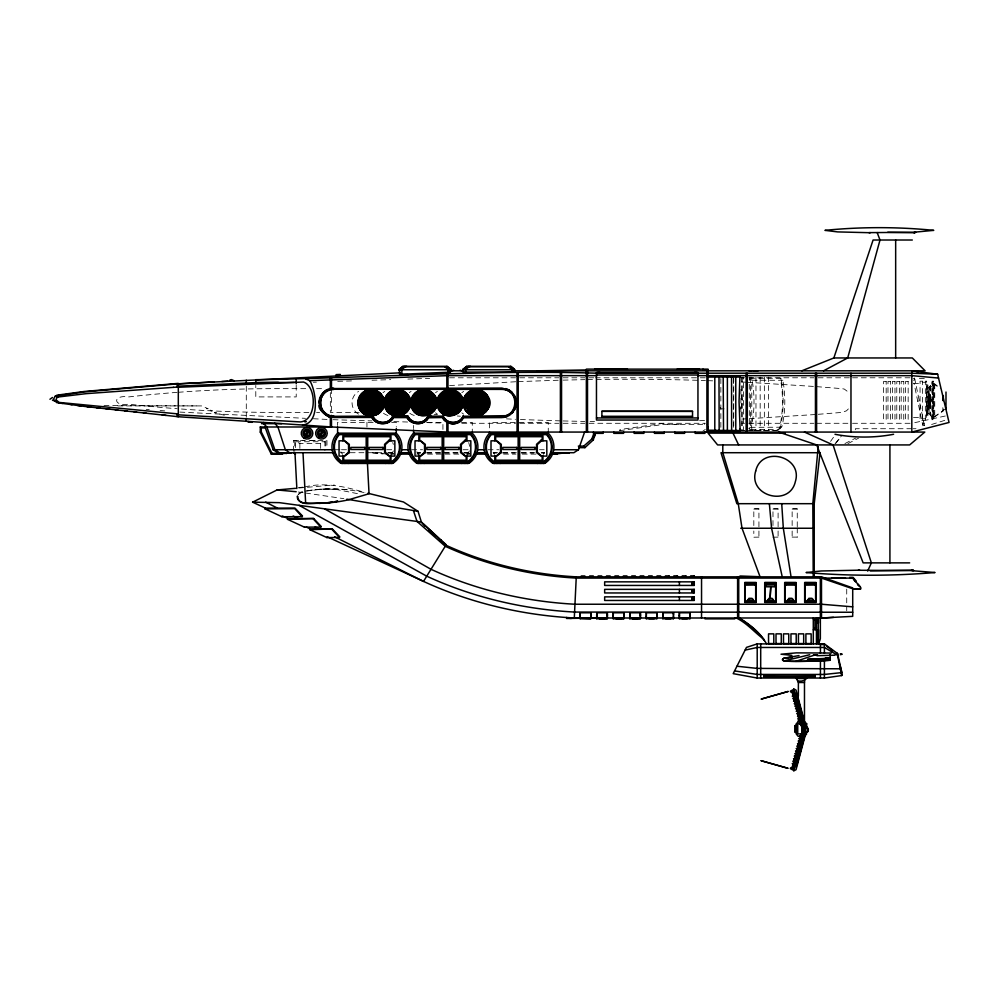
<?xml version="1.0" encoding="UTF-8"?>
<svg xmlns="http://www.w3.org/2000/svg" width="999" height="999" viewBox="0 0 999 999"><rect width="100%" height="100%" fill="white"/><g stroke="black" fill="none" stroke-linecap="round" stroke-linejoin="round"><path stroke-width="0.75" stroke-dasharray="5 3.75" d="M928.521 408.841L929.619 407.442L929.619 393.618L928.521 392.22M928.521 409.815L928.521 391.258M931.605 417.058L930.556 415.384L930.556 385.689L931.605 384.016M929.819 403.871L930.194 401.885L932.816 400.062L932.279 400.961M933.965 383.616L933.753 417.869L933.703 383.241L937.237 385.764M929.607 393.718L929.619 407.442M748.763 428.346L751.385 427.322L753.159 416.496A76.411 44.568 -90 0 0 753.146 386.775L752.197 380.257L749.612 379.233M931.942 386.226L927.721 387.837L926.548 390.909L926.548 410.164L927.721 413.236L931.942 414.847M393.444 450.886L391.296 454.308M469.418 450.886L467.282 454.308M740.584 408.991L742.544 401.448L740.584 393.893M393.007 454.233L393.631 453.309M468.993 454.233L469.617 453.309M544.505 452.609L543.269 454.308M830.569 441.383L834.777 435.477M930.556 415.384L929.095 413.773L929.095 387.3L930.556 385.689M835.951 443.156L841.895 435.477M835.052 443.743L840.833 436.663M298.102 494.517L300.537 492.245L303.983 491.283M930.007 396.366L930.007 404.695M927.159 386.675L927.871 385.851M298.239 494.517L302.959 491.533M750.823 429.495L778.608 429.458L779.944 427.097L781.593 416.708A78.471 45.767 -90 0 0 781.593 386.188L780.381 378.209L748.551 378.209M778.908 429.258L782.254 426.011L783.99 415.671A72.19 42.095 -90 0 0 783.99 387.6L782.879 380.257L780.381 378.209M848.351 408.928L846.49 410.814L842.02 412.4L816.608 414.435M781.53 427.222L751.385 427.322M942.831 407.629L942.881 410.689L933.103 417.644M942.881 410.689L945.991 408.466M933.965 417.332L943.493 410.826M702.796 431.206L705.257 429.47M932.079 418.731L932.079 382.342M844.929 443.568L855.843 437.999M847.901 443.618L858.566 438.174M293.569 451.186L293.569 440.522L326.96 440.522L326.96 448.401M295.629 447.627L295.629 441.745L299.875 443.394L320.654 443.394L324.9 441.745L324.9 450.561M913.086 378.783L914.622 378.284M913.398 380.269L914.922 379.77M917.744 401.198L919.28 400.699M921.802 420.704L923.326 420.204M922.389 423.551L923.913 423.052M922.489 424.026L924.013 423.526M922.564 424.375L924.087 423.876M924.375 425.249L922.851 425.749L913.985 383.092M931.605 424.475L946.902 419.705M914.784 422.639L945.928 415.871M306.581 490.859C325.487 487.737 344.992 488.361 363.698 492.47M305.02 491.233L320.941 489.248M663.823 423.264L619.942 429.545L620.092 430.619M619.405 430.719L663.898 424.35L707.729 424.35M298.526 487.612L303.122 487.112M304.658 486.938C325.112 482.042 345.267 486.6 364.91 492.507M745.716 430.669L778.77 430.581L780.444 428.047L782.254 416.933A79.62 46.441 90 0 0 782.254 385.964L780.881 377.048M298.701 488.049L334.228 484.94M815.446 414.523L747.277 418.781M177.148 392.37L172.59 392.707A1311.038 1311.038 0 0 0 128.709 396.915C112.637 394.468 112.637 406.605 128.709 404.158A1311.038 1311.038 0 0 0 172.59 408.366L177.148 408.703M178.309 392.282L187.238 391.633A1304.494 1304.494 0 0 1 275.187 388.661L307.367 388.661M449.538 385.564L517.057 381.668M318.431 489.373L326.261 488.961M741.62 419.068L746.128 418.843M313.274 382.255L316.383 382.142M518.219 381.618L560.389 380.169M699.575 420.704L706.905 420.442M337.737 381.343L351.76 380.894M372.015 380.232L390.721 379.632M407.867 379.083L429.682 378.371M563.099 380.119L584.802 379.645M587.512 379.583L590.084 379.533A2483.926 2483.926 0 0 1 698.114 380.307L705.444 380.582M742.357 430.631L743.381 430.619L743.381 377.048M449.513 377.784L515.521 377.784M519.717 377.784L558.891 377.784M563.099 377.784L584.802 377.784M589.06 377.784L593.706 377.784M595.254 377.784L705.356 377.784M741.558 377.784L744.605 377.784M748.838 377.784L813.898 377.784M818.094 377.784L849.487 377.784M852.534 377.784L910.251 377.784M752.197 380.257L782.879 380.257M922.514 382.255L925.336 382.255M913.498 383.554L920.054 383.554M926.647 384.016L926.647 417.045M927.159 384.877L927.871 384.877L927.871 416.196L927.159 416.196M927.159 387.3L929.095 387.3M316.558 388.661L322.677 388.661M926.935 391.933L927.971 391.933M103.996 405.594L198.202 405.919M117.894 405.919L201.511 405.919L208.167 408.728L206.581 408.728L208.479 409.715L212 410.577L210.29 410.577L212.025 411.388L216.308 412.412L214.41 412.412L215.659 412.949L224.338 415.234M724.125 408.853L720.853 408.853L719.792 406.793M926.935 409.14L927.971 409.14M308.891 412.4L275.187 412.4A1304.494 1304.494 0 0 1 187.238 409.44L179.795 408.891M316.558 412.4L319.618 412.4M359.265 412.4L330.344 412.4L330.344 388.661M927.159 413.773L929.095 413.773M913.498 417.507L920.054 417.507M922.514 418.806L925.336 418.806M373.127 422.39L337.6 422.39L337.6 425.462M391.658 422.39L396.291 422.39L396.291 427.01M427.485 422.39L442.932 422.39L442.932 430.082M461.463 422.39L472.277 422.39L472.277 433.166M461.8 423.289L515.521 423.289M519.717 423.289L558.891 423.289M563.099 423.289L584.802 423.289M589.06 423.289L705.356 423.289M741.558 423.289L744.605 423.289M748.838 423.289L813.898 423.289M816.608 423.289L849.487 423.289M852.534 423.289L910.251 423.289M911.812 428.721L855.356 428.721L855.356 432.067M913.111 428.721L916.021 428.721M739.51 430.669L745.092 430.669M741.433 430.669L744.305 430.669M752.047 430.656L755.968 430.656L755.968 377.048M756.231 430.669L768.543 430.669L768.543 377.048M293.569 440.522L304.195 440.522M310.264 440.522L317.857 440.522M295.629 441.745L324.9 441.745M335.239 449.737L339.922 449.737M341.483 449.737L347.714 449.737M386.688 449.737L392.932 449.737M411.638 449.737L422.552 449.737M463.086 449.737L469.318 449.737M488.036 449.737L498.951 449.737M539.485 449.737L544.155 449.737M340.384 452.709L344.518 452.709M350.149 452.709L382.779 452.709M387.837 452.709L393.968 452.709M416.958 452.709L420.654 452.709M426.685 452.709L458.903 452.709M463.811 452.709L470.217 452.709M493.081 452.709L497.752 452.709M502.672 452.709L516.383 452.709M521.241 452.709L535.164 452.709M541.246 452.709L544.567 452.709M372.802 452.709L381.93 453.047M388.136 453.047L392.782 453.047M417.557 453.047L420.654 453.047M426.848 453.047L457.829 453.047M464.023 453.047L470.217 453.047M493.456 453.047L496.553 453.047M502.747 453.047L515.134 453.047M521.328 453.047L533.728 453.047M541.47 453.047L544.567 453.047M390.272 454.108L393.381 454.108M416.67 454.108L419.767 454.108M427.535 454.108L460.127 454.108M466.333 454.108L469.443 454.108M503.596 454.108L516.008 454.108M522.215 454.108L536.188 454.108M753.82 509.09L758.928 509.09M772.976 509.09L778.096 509.09M792.145 509.09L797.252 509.09M758.928 537.112L753.82 537.212L753.82 531.018M772.976 537.212L778.096 537.112M792.145 537.112L797.252 537.112M778.283 430.669L750.811 430.644L751.772 430.656L751.772 377.048M742.357 430.581L743.381 430.581M560.389 420.891L518.219 419.455M563.099 420.954L584.802 421.428M333.054 419.692L372.015 420.904M393.843 421.59L407.867 422.028M426.561 422.614L443.706 423.151M708.054 380.669L712.662 380.844M179.857 412.088L305.519 418.344M313.274 418.731L328.796 419.505M741.62 381.993L746.128 382.23M747.277 382.28L815.446 386.538M506.418 418.856L515.534 419.318M457.28 416.009L460.389 416.208M919.355 378.321L926.885 378.871M337.025 489.585L323.064 489.135A112.125 112.125 0 0 1 337.025 489.585L360.327 494.193M816.608 386.638L842.02 388.661L844.33 389.073L848.351 392.145M434.14 414.323L437.137 414.56M146.179 409.353L149.276 409.615M160.115 410.502L164.76 410.889M372.802 453.047L383.104 453.971M385.739 453.971L375.736 452.709M298.376 492.032L303.084 492.682M305.582 493.031L343.831 498.663M932.279 400.112L930.194 399.188L929.819 397.202M933.103 383.429L940.521 388.686M943.281 410.327L943.331 409.053M927.159 414.398L927.871 415.222M494.567 454.308L493.319 452.609M418.581 454.308L416.845 451.76M342.595 454.308L340.859 451.76M468.718 442.532L469.692 446.366M392.732 442.532L393.344 444.443M914.547 377.959L924.699 426.81M934.739 383.966L934.739 417.107M932.816 400.075L932.816 400.999M930.269 385.689L930.269 415.384M930.131 397.877L930.131 403.196M929.22 387.837L929.22 413.236M927.721 387.837L927.721 413.236M846.727 589.098L846.727 610.776M797.252 526.773L797.252 508.716L792.145 508.716L792.145 526.773M797.252 527.971L797.252 537.212M792.145 531.018L792.145 537.212M778.096 526.773L778.096 508.716L772.976 508.716L772.976 526.773M778.096 531.018L778.096 537.212M764.347 377.048L764.347 430.669M760.164 377.048L760.164 430.669M758.928 526.773L758.928 508.716L753.82 508.716L753.82 526.773M758.928 531.018L758.928 537.212M750.511 377.048L750.511 430.669L749.287 430.669L749.287 377.048M742.12 377.048L742.12 430.669M741.82 377.048L741.82 430.669M740.896 389.31L740.896 412.287M733.741 377.048L733.741 427.597M733.428 378.584L733.428 427.597M720.853 378.584L720.853 429.021M704.47 423.264L704.47 424.35M679.245 424.35L667.881 424.35M548.264 433.166L548.264 422.39L489.56 422.39L489.56 433.166M413.586 425.462L413.586 428.546M366.945 422.39L366.945 427.01M331.493 388.661L331.493 416.67M325.786 441.009L325.786 448.089M320.654 443.394L320.654 450.699M299.875 443.394L299.875 450.699M296.216 385.239L296.216 396.915L255.794 396.915L255.794 385.439M294.742 441.009L294.742 450.924M246.291 386.288L246.291 416.72M594.58 421.603A2483.926 2483.926 0 0 1 590.084 421.541M307.655 490.771A147.715 147.715 0 0 1 347.652 489.81M463.686 414.123A13.112 12.962 -90 0 1 461.825 412.812M461.825 392.732A13.112 12.962 -90 0 1 463.686 391.421M387.937 415.434A13.112 12.962 -90 0 1 382.954 412.812M382.954 392.732A13.112 12.962 -90 0 1 384.802 391.421M414.223 415.434A13.112 12.962 -90 0 1 409.24 412.812M409.24 392.732A13.112 12.962 -90 0 1 411.101 391.421M437.387 414.123A13.112 12.962 -90 0 1 435.539 412.812M435.539 392.732A13.112 12.962 -90 0 1 437.387 391.421M358.516 414.123A13.112 12.962 -90 0 1 358.516 391.421M922.514 381.193L920.054 381.193L920.054 419.88L922.514 419.88L922.514 381.193M926.647 381.193L925.336 381.193L925.336 419.88L926.647 419.88L926.647 381.193M933.441 381.193L932.079 381.193L932.079 419.88L933.441 419.88L933.441 381.193M886.175 381.418L883.591 381.418L883.591 419.655L886.175 419.655L886.175 381.418M890.571 381.418L887.986 381.418L887.986 419.655L890.571 419.655L890.571 381.418M894.967 381.418L892.382 381.418L892.382 419.655L894.967 419.655L894.967 381.418M899.362 381.418L896.777 381.418L896.777 419.655L899.362 419.655L899.362 381.418M903.758 381.418L901.173 381.418L901.173 419.655L903.758 419.655L903.758 381.418M908.153 381.418L905.569 381.418L905.569 419.655L908.153 419.655L908.153 381.418M933.103 381.73L932.417 381.73L932.417 419.343L933.103 419.343L933.103 381.73M928.521 390.909L927.971 410.164L928.521 390.909"/><path stroke-width="1.5" d="M580.207 614.71L580.207 612.787L590.821 612.787L590.821 613.448M590.821 614.71L590.821 612.787M596.74 614.71L596.74 612.774L607.355 612.774L607.355 613.448M607.355 614.71L607.355 612.774M613.274 614.71L613.274 612.774L623.888 612.774L623.888 613.448M623.875 614.71L623.888 612.774M640.409 614.697L640.421 612.774L629.807 612.774L629.807 615.297M629.807 614.697L629.807 612.774M640.421 612.774L640.409 615.297M646.341 614.697L646.341 612.762L656.955 612.762L656.955 613.436M656.942 614.697L656.955 612.762M662.874 614.073L662.874 612.762L673.488 612.762L673.476 614.697M662.874 614.697L662.874 612.762M673.476 614.073L673.476 612.762M679.407 614.697L679.407 612.762L690.009 612.762L690.022 613.423M690.009 614.697L690.009 612.762M580.207 615.859L580.207 614.01M590.809 615.859L590.821 614.01M596.74 615.297L596.74 614.01M596.728 615.859L596.728 614.597M607.342 615.297L607.342 614.01M607.342 615.859L607.342 614.597M613.261 615.859L613.274 613.998M623.875 615.859L623.875 613.998M629.795 615.859L629.795 614.585M640.409 615.859L640.409 614.585M646.328 615.846L646.328 613.998M656.942 615.846L656.942 613.998M662.861 613.998L662.861 615.846M673.476 615.846L673.476 613.998M679.395 613.985L679.395 615.846M690.009 615.284L690.009 613.985M690.009 615.846L690.009 614.585M580.194 616.383L580.194 615.684M590.809 616.383L590.809 615.684M596.728 615.159L596.703 618.718M596.728 615.684L596.703 618.019M607.342 615.159L607.317 618.718L596.653 618.718L596.64 618.019L607.305 618.019L607.342 615.684M613.261 616.383L613.261 615.684M623.875 616.383L623.875 615.684M629.795 615.147L629.77 618.706M629.795 615.671L629.77 618.006M640.409 615.147L640.371 618.706L629.707 618.706L629.707 618.006L640.371 618.006L640.396 615.671M646.328 616.371L646.328 615.671M656.942 615.147L656.855 618.706L646.241 618.706L646.316 616.158M662.849 615.671L662.837 618.706L673.438 618.706L673.463 615.671M679.395 615.134L679.37 618.706L689.972 618.706L689.997 615.134M679.382 615.659L679.308 618.706M689.997 615.659L689.922 618.706M580.194 616.883L580.169 618.718M580.194 616.171L580.169 618.019M590.809 616.883L590.784 618.718L580.119 618.718L580.119 618.019L590.784 618.019L590.796 616.171M613.261 616.87L613.236 618.718M613.249 616.171L613.236 618.006M623.863 616.87L623.851 618.718L613.186 618.718L613.174 618.006L623.838 618.006L623.863 616.171M646.328 616.87L646.303 618.706M656.93 616.87L656.905 618.706M662.849 616.158L662.774 618.706M673.463 616.158L673.388 618.706M785.251 433.116L708.054 433.116L717.607 444.93L909.664 444.93L924.799 432.067L447.977 432.067L331.506 426.973L260.289 426.998L260.289 432.13L271.341 454.22L282.38 454.22L282.38 452.709M447.989 432.018L447.977 422.465L444.28 420.03M399.625 370.816L399.25 369.343L403.009 366.308L446.965 366.308L450.736 369.343L450.811 371.266L450.811 369.543L446.965 366.308M466.783 366.308L463.012 369.343L462.962 370.816L462.949 369.543L466.783 366.308L510.739 366.308L514.51 369.343L514.585 371.266L514.585 369.543L510.739 366.308M55.32 396.079L53.434 399.325L56.793 402.647L84.253 406.381L178.309 416.733L331.506 426.948M574.3 617.994L576.273 576.848L821.49 576.848L852.709 587.912L852.709 616.346L821.49 617.994L574.3 617.994C522.365 615.234 470.791 603.196 423.514 581.406L327.285 536.8L326.923 537.587L309.952 529.72L310.314 528.933L332.317 528.933L339.785 536.8L339.448 537.462L326.91 537.574M740.072 428.546L739.048 401.448L739.897 377.048M248.164 421.416L248.127 422.04L252.098 422.315L252.148 421.678M806.655 728.134L806.655 723.8L804.482 721.653L804.482 682.504L804.769 679.77L806.68 678.034L796.191 678.034L798.376 682.504L798.376 696.053M86.963 406.68L90.847 407.105M96.366 407.704L100.237 408.141M105.757 408.741L109.665 408.966M115.16 409.777L117.77 409.865M124.563 410.814L127.173 410.901M133.966 411.85L136.576 411.938M143.369 412.887L145.979 412.974M162.163 414.96L166.046 415.384M814.222 576.848L814.222 503.683L820.042 452.709M319.193 401.011C318.469 406.718 321.566 412.45 326.448 415.397C338.049 421.853 316.521 411.226 319.318 405.369M319.081 402.772C318.893 394.892 325.649 387.987 333.641 388.186M381.406 405.419L381.518 404.558M381.643 403.633L381.755 402.772M387.2 400.974L387.088 401.835L409.64 401.835M409.14 396.466L389.123 396.466L392.232 393.556L388.599 397.452L387.187 402.772L388.599 408.091L390.347 410.302M407.704 405.419L407.804 404.558M407.929 403.633L408.042 402.772M407.904 405.519L407.904 400.012M413.499 400.974L413.386 401.835L434.503 401.835M429.358 411.988C408.991 421.291 409.066 384.29 429.358 393.556M413.549 402.772L413.911 400.012M433.991 405.419L434.103 404.558M434.228 403.633L434.34 402.772M437.412 402.772L439.148 396.216L443.893 391.421A13.137 12.987 -90 0 1 456.868 391.421C479.195 407.455 440.059 430.344 437.412 402.772L462.225 402.772M460.277 405.419L460.389 404.558M460.514 403.633L460.626 402.772M466.083 400.974L465.971 401.835L488.523 401.835M466.496 400.012L466.496 405.519A10.652 10.527 -90 0 0 484.19 410.302A10.652 10.527 -90 0 0 479.47 392.482A10.652 10.527 -90 0 0 466.57 405.519M486.575 405.419L486.688 404.558M486.813 403.633L486.925 402.772M486.775 400.012L486.775 405.519L484.053 410.302M487.212 402.772L485.801 408.091M58.766 402.922L62.637 403.446M72.04 404.72L69.48 404.17M77.56 405.469L81.443 405.994M740.084 430.182L740.072 428.596M792.931 766.333L799.625 741.333M800.424 738.386L801.598 733.965M792.781 767.869L802.709 730.681L806.243 731.618L796.041 769.705L793.73 770.916L804.382 731.131M793.456 768.056L802.522 734.215M794.093 768.231L803.159 734.39M804.42 734.727L805.319 731.38M796.69 765.796L805.281 733.703M801.797 370.816L833.853 357.954L873.089 240.01L912.324 240.01M552.31 452.709L573.876 452.709L578.458 449.737L584.59 432.067M579.183 447.652L584.914 447.652L593.344 439.86L595.367 433.054L594.305 437.1M578.309 446.091L583.766 446.091L591.795 439.085L593.856 433.466M463.299 416.158L463.024 416.833A11.301 11.251 -90 0 1 443.531 416.833L443.244 416.158L427.847 416.158C424.687 424.887 410.764 424.25 407.854 416.233M331.406 417.22L371.878 417.345C375.799 425.786 389.523 425.924 393.506 417.345L407.043 417.345C409.877 422.115 415.821 424.687 421.228 423.264M428.096 416.158L427.822 416.833A11.301 11.251 -90 0 1 408.329 416.833L408.042 416.158L392.682 416.158C389.51 424.725 375.749 424.5 372.652 416.158M442.245 417.432L428.596 417.507L442.207 417.345C445.766 424.513 456.381 426.011 461.813 420.179M463.012 416.158C459.815 424.7 446.078 424.55 442.982 416.158M514.435 410.065C519.08 402.147 514.51 390.909 505.631 388.574M361.75 398.264L362.125 397.402L383.229 397.402M362.387 397.452L360.889 402.772L361.326 405.519A10.652 10.527 -90 0 0 379.021 410.302C383.753 405.557 382.542 396.815 376.698 393.556M380.706 407.205L381.056 406.343M388.411 397.402L388.049 398.264L407.255 398.264M406.993 407.205L407.342 406.343M406.843 408.091L408.341 402.772L406.843 397.452M414.71 397.402L414.335 398.264L433.554 398.264M433.291 407.205L433.641 406.343M440.634 398.264C442.919 393.706 448.201 391.158 453.109 392.482A10.652 10.527 -90 0 1 457.892 410.302C454.483 413.536 449.163 414.348 445.054 411.988A10.677 10.552 -90 0 0 455.581 411.988M459.577 407.205L459.927 406.343M459.428 408.091L460.926 402.772L460.489 400.012M460.564 405.519L457.754 410.302A10.652 10.527 -90 0 1 440.272 405.519A10.652 10.527 -90 0 1 453.184 392.482L457.829 395.242L459.515 397.452M485.876 407.205L486.226 406.343M392.894 416.158L392.619 416.833A11.301 11.251 -90 0 1 373.114 416.833L372.839 416.158L333.691 416.321C316.383 417.058 316.146 388.561 333.629 389.26L502.247 389.385M319.58 399.001L323.214 392.657L326.386 390.147M802.634 728.808L802.796 731.118M806.73 726.985L804.295 726.673A3.209 3.209 0 0 1 808.328 729.769A3.209 3.209 0 0 1 804.295 732.866L807.392 732.042L808.328 729.769L807.654 728.97M393.406 417.594C389.91 424.837 376.211 426.073 371.928 417.432M428.571 417.594C425.237 425.437 410.651 425.761 407.08 417.432M867.681 571.041L871.365 562.874L833.079 444.93L804.457 432.067M265.035 508.891L265.409 508.104L294.992 508.104L302.472 515.971L302.123 516.645L281.993 516.758L265.035 508.891L294.73 508.653L302.123 516.645M282.005 516.758L282.367 515.971L287.862 518.518L313.649 518.518L321.129 526.386L320.791 527.06L304.445 527.16M304.458 527.172L287.5 519.305L287.862 518.518M287.487 519.305L313.649 518.518M309.94 529.707L332.317 528.933M799.013 655.569L783.728 658.254L782.667 659.128A1.548 1.486 0 0 0 782.679 660.202L785.077 661.101A205.494 199.513 0 0 0 795.916 661.375A512.35 497.44 0 0 0 818.743 660.876L830.119 660.264L830.119 654.445M747.739 600.312L748.9 598.314L752.022 598.364C758.104 603.384 738.273 598.751 753.184 600.274M767.707 600.312L768.88 598.314L771.99 598.314C778.096 603.421 758.253 598.738 773.164 600.274M787.687 600.312L788.848 598.314L791.97 598.314C798.064 603.421 778.233 598.738 793.131 600.274M807.667 600.312L808.828 598.314L811.937 598.314C818.044 603.421 798.201 598.738 813.111 600.274M766.595 643.905C760.127 632.742 749.1 624.525 738.86 617.782C748.526 623.663 758.628 631.156 764.435 640.584M367.882 493.244L403.459 501.973L418.032 511.313L421.366 522.027L445.891 545.204L423.514 581.406L334.628 536.8M271.341 454.22L271.978 453.321L282.38 453.321M513.211 411.663L512.112 413.199M463.186 418.256L463.786 417.432L501.998 417.345L506.93 416.433M339.061 433.916C330.894 442.282 332.205 456.031 342.17 462.437A2.86 2.86 0 0 0 343.369 462.687L390.522 462.699A2.86 2.86 0 0 0 391.733 462.45C401.685 456.031 403.009 442.282 394.83 433.916L339.061 433.916L337.6 433.166L337.6 427.01M415.047 433.916C406.88 442.282 408.191 456.031 418.144 462.437A2.86 2.86 0 0 0 419.355 462.687L466.508 462.699A2.86 2.86 0 0 0 467.719 462.45C477.672 456.031 478.983 442.282 470.816 433.916L415.047 433.916L413.586 433.166L413.586 430.082M491.033 433.916C482.854 442.282 484.178 456.031 494.13 462.437A2.86 2.86 0 0 0 495.342 462.687L542.494 462.699A2.86 2.86 0 0 0 543.693 462.45C553.646 456.031 554.969 442.282 546.79 433.916L491.033 433.916L489.56 433.166L489.56 432.067M362.837 396.466L364.485 394.68M376.773 393.556C370.904 390.06 362.974 393.394 361.251 400.012L383.354 400.05L383.354 399.188L361.588 399.188M380.557 408.091L376.698 411.988A10.677 10.552 -90 0 1 366.158 411.988L362.3 408.091M388.673 397.452L390.347 395.242M406.93 408.091C404.058 412.974 397.402 414.897 392.47 411.988A10.677 10.552 -90 0 0 402.997 411.988M431.468 410.302C435.626 406.331 435.527 399.238 431.468 395.242M467.295 397.402L466.92 398.264L486.138 398.264M394.83 433.916L396.291 433.166L337.6 433.166C328.996 441.958 330.382 456.443 340.859 463.186A3.009 3.009 0 0 0 342.133 463.449L391.77 463.449A3.009 3.009 0 0 0 393.032 463.186C403.509 456.431 404.907 441.97 396.291 433.166L396.291 428.546M470.816 433.916L472.277 433.166L413.586 433.166C405.032 441.933 406.331 456.268 416.695 463.111A3.009 3.009 0 0 0 418.119 463.449L467.744 463.449A3.009 3.009 0 0 0 469.018 463.186C479.495 456.431 480.881 441.97 472.277 433.166L472.277 432.067M545.004 463.186C555.481 456.443 556.868 441.958 548.264 433.166L548.264 432.067M57.018 397.49L55.969 399.837L59.216 402.435L178.309 413.948M838.074 653.92L824.412 643.905L757.205 643.905L746.49 647.377L733.191 673.651L757.205 678.034L824.412 678.034L841.645 675.561L842.307 674.837L837.874 654.969M423.289 523.851L446.266 544.817L445.791 545.317M440.422 540.746L441.133 539.984M794.779 726.061L795.778 725.012L797.739 725.012L797.739 732.742L795.778 732.742L794.779 731.705L794.779 726.061L797.214 725.012L797.214 732.742L794.779 731.705M800.649 721.653L798.376 721.653L796.215 723.8L801.435 723.8M405.107 366.758L401.86 369.755L401.86 374.613M417.07 394.68L415.422 396.466L432.48 396.466M468.881 366.758L465.634 369.755L465.634 373.401M443.369 394.68L442.357 395.604L461.151 395.604M841.845 672.589L824.412 674.45L757.205 674.45L734.59 670.891M855.793 581.705L856.355 581.231L853.046 577.372L849.724 577.372L849.724 578.109M857.929 584.19L859.477 585.988M403.009 366.308L399.175 369.543L399.175 370.816M408.029 374.613L399.625 374.613L399.625 369.755L403.184 366.758L446.803 366.758L450.362 369.755L450.362 373.351M463.399 373.401L463.399 369.755L466.958 366.758L510.576 366.758L514.123 369.755L514.123 371.828L511.888 371.978L463.399 372.103M426.71 420.03L422.215 422.852M364.061 395.242L365.946 393.556M418.181 393.818L418.818 393.556M429.283 411.988L431.543 410.302A10.652 10.527 -90 0 0 426.885 392.482A10.652 10.527 -90 0 0 413.986 405.519A10.652 10.527 -90 0 0 431.605 410.302M476.673 392.12C471.965 392.12 467.644 395.479 466.421 400.012L486.863 400.05L484.053 395.242L481.868 393.556M484.128 410.302L481.868 411.988A10.677 10.552 -90 0 1 471.328 411.988L469.143 410.302L466.421 405.519M57.205 397.34L57.792 397.053M342.133 463.449L343.369 462.699M418.119 463.449L419.355 462.699M546.79 433.916L548.264 433.166L489.56 433.166C480.969 441.958 482.342 456.443 492.832 463.186A3.009 3.009 0 0 0 494.093 463.449L495.342 462.699M841.083 668.806L757.205 668.393L736.95 666.233M819.679 617.994L818.094 618.856L813.298 618.856M340.222 462.712L341.558 462M416.208 462.712L417.545 462M492.195 462.712L493.531 462M823.551 370.816L847.701 357.954L880.007 240.01L877.172 232.592M694.268 582.105L692.245 582.604L692.245 584.64L694.268 585.139M694.268 589.61L692.245 590.109L692.245 592.145L694.268 592.644M694.268 597.127L692.245 597.627L692.245 599.662L694.268 600.162M265.409 508.104L252.61 502.172L277.085 489.947L295.617 488.324M55.345 396.066L84.253 391.92L178.309 383.791L400.174 372.827M52.472 397.49L49.95 399.263M392.457 393.556C397.165 390.709 404.133 392.407 406.93 397.452L386.076 397.402M481.943 411.988L476.673 413.411L471.353 411.988M806.468 732.105L805.818 732.367A2.697 2.697 0 0 0 805.818 727.16L806.468 727.434M57.842 397.04L86.139 393.656L173.414 387.35M785.077 661.101A211.638 211.638 0 0 0 795.916 661.375L815.072 654.857A275.524 275.524 0 0 0 817.582 654.845A171.491 144.942 -1.6 0 1 816.42 654.845L815.072 654.857A110.702 110.702 0 0 1 813.473 654.845L815.072 654.857M294.742 452.335L293.569 452.709L295.479 454.295M306.356 421.64L304.882 421.965M793.843 689.298L790.384 691.146L790.609 691.995L794.292 691.008M794.417 691.483L792.107 692.107L801.173 725.936L805.344 724.824M792.869 692.257L793.543 692.07M792.294 692.819L794.617 692.195M793.755 695.192L794.892 694.892M793.83 695.479L792.207 696.141L795.092 695.641M794.417 697.714L795.554 697.414M794.505 698.001L792.869 698.663L795.753 698.164M795.092 700.224L796.215 699.924M795.167 700.511L793.531 701.173L796.415 700.674M795.753 702.734L796.877 702.434M795.828 703.021L794.193 703.683L797.077 703.184M796.415 705.257L797.539 704.957M796.49 705.544L794.854 706.206L797.751 705.706M797.077 707.767L798.213 707.467M797.152 708.054L795.516 708.716L798.413 708.216M797.739 710.277L798.875 709.977M797.814 710.564L796.178 711.226L799.075 710.726M798.401 712.799L799.537 712.487L799.737 713.249L796.84 713.748L798.476 713.086M799.063 715.309L800.199 715.009L800.399 715.759L797.514 716.258L799.15 715.596M799.737 717.819L800.873 717.519L801.073 718.269L798.176 718.768L799.812 718.106M800.286 719.954L799.625 720.142L801.96 719.605L800.973 719.779M800.399 720.341L801.535 720.029L801.735 720.791L798.85 721.278L800.486 720.629M801.073 722.851L802.197 722.552L802.397 723.301L799.512 723.8L801.148 723.139M800.986 725.224L803.296 724.612M801.76 725.436L802.434 725.249M802.035 726.573L802.247 727.359M783.728 661.013L809.714 654.72M893.606 434.278C874.375 437.974 854.22 437.974 834.989 434.278M745.104 650.112L757.205 647.464L824.412 647.464L838.448 655.731M841.67 671.69L839.722 664.135M260.289 432.13L261.288 431.93L271.978 453.321M840.384 654.732L842.232 654.208L840.384 653.683M282.38 453.646L291.82 452.709M783.728 658.254L784.989 658.054A76.686 72.79 0 0 1 792.257 657.392A80.719 80.719 0 0 0 784.989 658.054M59.915 395.03L58.766 395.279L62.637 394.68M333.891 389.385L330.369 389.847A13.374 13.312 -90 0 0 330.369 415.684L333.891 416.158M329.782 388.561L501.885 388.074L509.165 390.147L512.137 392.457M501.835 416.258C516.97 416.945 519.78 393.094 505.294 389.735M324.35 503.071C316.346 501.923 298.351 508.141 297.477 495.966C296.366 500.549 301.735 503.309 305.632 502.922A147.715 147.715 0 0 0 348.176 499.887L369.043 493.731L367.432 463.149M325.836 502.922L333.029 502.047A112.125 112.125 0 0 1 323.801 503.121L319.156 503.371M554.82 454.108L566.246 452.709M178.284 383.379L84.253 391.471L56.793 395.204L56.793 396.054M173.252 387.362L178.309 387M450.362 372.165L399.625 374.325M829.22 658.016L830.119 658.141L807.579 659.377L830.119 658.516L825.461 657.792M714.797 377.048L714.797 430.606L740.122 430.669M304.595 502.972L305.632 502.922L302.997 452.709M835.077 655.194L816.932 655.719M178.309 386.151L255.794 382.605L255.794 379.695C369.48 378.009 483.017 369.692 596.815 373.201M914.322 232.193L933.765 230.357C897.889 226.761 860.788 226.761 824.912 230.357L837.649 231.905L869.892 232.717M305.669 378.946L309.802 380.681L447.977 375.649L596.815 375.649M178.309 387.262L303.509 382.03C317.158 386.7 316.758 420.429 300.474 421.94L178.309 414.822M870.316 570.916L911.75 570.204M807.055 675.474C837.911 674.662 740.709 674.662 771.565 675.474M537.137 370.816L586.351 369.942M914.56 232.305L915.721 232.28M912.474 570.204L911.525 570.204M255.794 382.605L278.421 382.392M255.469 382.617L294.418 382.417M859.377 570.167L821.166 570.978L806.068 572.527C848.725 576.123 892.432 576.123 935.076 572.527L912.037 570.691M870.054 232.617L914.947 232.292M868.943 232.63L870.216 232.617M407.779 416.371L392.619 416.308M912.012 570.204L913.086 570.204M914.684 232.68L913.885 232.68M427.784 416.271L431.293 416.271M719.155 430.644L718.993 377.048M731.618 430.669L731.568 377.048M735.926 430.669L737.237 430.669M727.384 430.656L727.384 377.048M735.776 430.669L735.764 377.048M833.853 357.954L912.324 357.954L925.099 370.816L511.888 370.816L511.888 369.755L508.653 366.758M404.308 366.396L406.805 366.396M468.081 366.396L470.579 366.396M399.25 369.343L400.112 369.343M449.875 369.343L450.736 369.343M463.012 369.343L463.886 369.343M513.636 369.343L514.51 369.343M399.625 369.755L450.362 369.755M463.399 369.755L514.123 369.755M708.054 369.78L703.021 369.78L703.021 369.131M453.646 370.279L451.548 370.816M460.114 370.279L462.2 370.816M448.114 370.816L463.399 370.816M596.465 372.977L697.951 372.952M697.602 373.201L911.812 373.201L937.649 374.25L949.05 422.465L911.812 432.067L911.812 370.816L937.649 374.25M596.465 375.012L697.951 375.012M697.602 375.649L911.812 375.649L938.548 378.059M708.054 377.048L740.284 377.048M178.309 387.088L177.148 387.088L177.148 383.866M368.606 392.033L374.413 392.033M394.892 392.033L400.711 392.033M416.82 392.033L431.356 392.033M447.477 392.033L457.654 392.033M469.405 392.033L479.582 392.033M400.599 392.482A10.652 10.527 -90 0 0 387.687 405.519A10.652 10.527 -90 0 0 405.307 410.302A10.652 10.527 -90 0 0 400.599 392.482L402.997 393.556M426.748 392.482L424.013 392.12M363.137 392.882L379.882 392.882M389.423 392.882L401.486 392.882M415.709 392.882L432.467 392.882M446.628 392.882L458.766 392.882M468.294 392.882L480.357 392.882M444.817 393.556L440.134 400.012L439.997 404.558M471.403 393.556L468.007 396.466L488.012 396.466M362.1 393.818L380.919 393.818M388.386 393.818L407.205 393.818M414.685 393.818L433.504 393.818M440.971 393.818L459.79 393.818M467.27 393.818L486.088 393.818M361.438 394.68L380.457 394.68M387.737 394.68L407.867 394.68M414.023 394.68L434.153 394.68M440.322 394.68L460.452 394.68M466.608 394.68L486.738 394.68M363.486 395.604L382.28 395.604M387.025 395.604L405.532 395.604M413.324 395.604L434.865 395.604M465.909 395.604L484.403 395.604M360.177 396.466L379.895 396.466M439.048 396.466L458.766 396.466M412.375 397.402L435.814 397.402M440.971 397.452L462.1 397.402M464.96 397.402L485.801 397.452M359.44 398.264L380.969 398.264M438.311 398.264L459.84 398.264M385.352 399.188L407.642 399.188M414.173 399.188L433.928 399.188M440.472 399.188L460.227 399.188M464.223 399.188L486.513 399.188M387.537 400.05L407.979 400.05M411.476 400.05L434.278 400.05L434.553 402.772L413.261 402.772L413.374 403.633L434.515 403.633M360.914 400.974L383.354 400.974M385.065 400.974L409.64 400.974M411.351 400.974L434.39 400.974M439.785 400.974L462.225 400.974M463.936 400.974L488.523 400.974M360.801 401.835L383.354 401.835M439.672 401.835L462.225 401.835M383.354 402.772L360.676 402.772L360.789 403.633L383.354 403.633M409.64 402.772L386.975 402.772L387.075 403.633L409.64 403.633M465.846 402.772L488.523 402.772M462.225 403.633L439.66 403.633L439.548 402.772M465.959 403.633L488.523 403.633M360.914 404.558L383.354 404.558M385.065 404.558L409.64 404.558M411.351 404.558L434.39 404.558M439.785 404.558L462.225 404.558M488.523 404.558L466.083 404.558L466.196 405.419L486.863 405.419M361.026 405.419L383.354 405.419M407.992 405.419L387.312 405.419L387.2 404.558M411.463 405.419L434.278 405.419M439.897 405.419L462.225 405.419M359.053 406.343L381.343 406.343M385.352 406.343L409.64 406.343L409.64 407.205M433.928 406.343L413.961 406.343L414.31 407.205L435.939 407.205M437.937 406.343L460.227 406.343M464.223 406.343L488.523 406.343L488.523 407.205M359.403 407.205L380.994 407.205M388.024 407.205L407.292 407.205M438.286 407.205L459.877 407.205M466.895 407.205L486.163 407.205M359.79 408.141L380.594 408.141M388.636 408.141L406.893 408.141M412.375 408.141L435.814 408.141M441.221 408.141L459.478 408.141M467.507 408.141L488.399 408.141M360.139 409.003L382.867 409.003M389.285 409.003L406.231 409.003M415.584 409.003L432.53 409.003M441.87 409.003L458.816 409.003M468.169 409.003L488.036 409.003M363.698 409.927L379.233 409.927M387.025 409.927L405.532 409.927M413.324 409.927L434.865 409.927M442.582 409.927L461.151 409.927M468.868 409.927L484.403 409.927M361.388 410.789L380.519 410.789M388.786 410.789L407.917 410.789M413.973 410.789L434.215 410.789M440.272 410.789L459.403 410.789M467.657 410.789L486.8 410.789M601.885 411.313L692.532 411.313L692.532 416.546L601.885 416.546L601.885 411.313L692.532 411.351M362.1 411.725L380.919 411.725M388.386 411.725L407.205 411.725M418.419 411.725L432.242 411.725M440.971 411.725L459.79 411.725M467.27 411.725L486.088 411.725M363.037 412.575L379.982 412.575M389.335 412.575L406.268 412.575M415.621 412.575L432.567 412.575M441.92 412.575L458.853 412.575M468.206 412.575L485.139 412.575M364.235 413.511L378.771 413.511M390.534 413.511L405.07 413.511M416.82 413.511L431.356 413.511M443.119 413.511L457.654 413.511M469.405 413.511L483.941 413.511M365.622 414.373L368.569 414.373M374.45 414.373L377.385 414.373M400.736 414.373L403.683 414.373M444.505 414.373L447.44 414.373M453.321 414.373L456.268 414.373M470.791 414.373L473.738 414.373M479.62 414.373L482.554 414.373M462.949 416.258L505.769 415.684A13.374 13.312 -90 0 0 513.861 409.453M601.885 416.508L692.532 416.508M333.641 417.52L371.878 417.345M393.444 417.507L406.98 417.507M596.465 417.944L697.951 417.944M261.513 423.663L281.668 423.663M260.289 426.998L261.288 427.897L265.384 427.897L273.189 449.737L277.772 452.709M708.154 429.183L708.291 430.494L715.933 430.494M723.513 430.656L723.189 377.048M272.977 449.737L331.818 449.737M402.085 449.737L407.804 449.737M478.059 449.737L483.778 449.737M554.045 449.737L578.458 449.737M277.56 452.709L333.716 452.709M400.524 452.709L409.815 452.709M476.411 452.709L485.714 452.709M819.979 452.709L721.003 452.709L736.85 503.683L814.222 503.683M400.524 453.047L409.815 453.047M476.411 453.047L485.714 453.047M552.31 453.047L569.193 453.047M399.588 454.108L410.452 454.108M475.649 454.108L486.513 454.108M551.71 454.108L557.405 454.108M343.381 462L390.509 462A2.185 2.185 0 0 0 391.433 461.813C400.861 455.631 402.21 442.657 394.48 434.615L339.41 434.615C331.693 442.657 333.029 455.644 342.457 461.813A1.886 1.886 0 0 0 342.919 461.95L342.944 461.963A2.46 2.46 0 0 0 343.381 462A2.185 2.185 0 0 1 342.457 461.813M419.368 462L466.496 462A2.185 2.185 0 0 0 467.42 461.813C476.848 455.631 478.196 442.657 470.467 434.615L415.397 434.615C407.667 442.657 409.016 455.644 418.444 461.813A1.886 1.886 0 0 0 418.906 461.95L418.931 461.963A2.46 2.46 0 0 0 419.368 462A2.185 2.185 0 0 1 418.444 461.813M495.354 462L542.482 462A2.185 2.185 0 0 0 543.406 461.813C552.822 455.631 554.17 442.657 546.453 434.615L491.383 434.615C483.653 442.657 485.002 455.644 494.43 461.813A1.886 1.886 0 0 0 494.88 461.95L494.917 461.963A2.46 2.46 0 0 0 495.354 462A2.185 2.185 0 0 1 494.43 461.813M494.093 463.449L543.731 463.449A3.009 3.009 0 0 0 545.004 463.186M252.61 502.172L279.308 502.647L421.366 522.027L425.324 526.473M740.696 528.246L814.222 528.246M909.664 562.874L863.161 562.874L816.67 444.93L778.671 432.067M813.074 576.648L819.28 576.848M825.037 578.109L852.709 578.109L860.576 587.287L860.576 589.098L852.709 589.098M744.73 582.579L756.193 582.579L756.193 602.447L744.73 602.447L744.73 582.579L756.193 582.617M764.71 582.579L776.161 582.579L776.161 602.447L764.71 602.409L764.71 582.579L776.161 582.617M784.677 582.579L796.141 582.579L796.141 602.447L784.677 602.447L784.677 582.579L796.141 582.617M804.657 582.579L816.108 582.579L816.108 602.447L804.657 602.409L804.657 582.579L816.108 582.617M692.245 582.929L692.245 584.303M765.996 583.341L774.874 583.266M745.242 583.803L755.681 583.803M765.222 583.803L775.649 583.803M785.189 583.803L795.629 583.803M805.169 583.803L815.609 583.803M746.028 584.378L754.894 584.315L754.894 585.027M785.976 584.378L794.854 584.315L794.854 585.027L785.976 584.952M805.943 584.378L814.822 584.315L814.822 585.027M754.894 584.952L746.028 585.027L746.028 584.315M765.996 585.027L774.874 584.952M814.822 584.952L805.943 585.027L805.943 584.315M859.827 586.413L857.492 584.577M860.576 587.737L860.464 588.985L852.834 588.985M692.245 590.446L692.245 591.82M692.245 597.964L692.245 599.325M745.242 600.923L755.681 600.923M765.222 600.923L775.649 600.923M785.189 600.923L795.629 600.923M805.169 600.923L815.609 600.923M566.633 618.069L571.353 618.468M646.241 618.006L656.905 618.006M662.774 618.006L673.438 618.006M580.119 618.244L590.721 618.718M596.64 618.231L607.255 618.718M613.174 618.231L623.788 618.718M629.707 618.231L640.322 618.706M646.241 618.231L656.855 618.231M662.774 618.219L673.388 618.219M679.308 618.219L689.909 618.219M813.298 618.656L816.707 618.656M817.07 619.38L818.506 619.38L818.506 623.101L817.07 623.101L817.232 619.38M813.673 619.78L816.445 619.78M813.673 627.896L816.445 627.896M813.298 629.77L816.445 629.77M817.07 642.407L818.506 642.407L818.506 629.77L817.07 629.77L817.232 642.407M768.543 643.556L773.8 643.556M776.011 643.556L781.268 643.556M783.491 643.556L788.748 643.556M790.958 643.556L796.215 643.556M798.426 643.556L803.683 643.556M805.893 643.556L811.151 643.556M824.2 644.555L820.291 644.555L820.291 643.905M773.363 675.524L764.06 675.524L764.06 676.86L815.234 676.86L815.234 675.524L805.931 675.524M764.06 675.736L773.363 675.736M805.931 675.736L815.234 675.736M764.06 676.635L815.234 676.635M797.726 677.422L805.144 677.422M796.191 678.533L806.68 678.533M798.089 681.081L801.435 681.081A3.472 0.649 -11.1 0 0 804.769 679.77M798.376 682.504L804.482 682.504M803.596 721.653L804.482 721.653M805.119 723.8L806.655 723.8M802.784 733.915L796.215 733.915L798.089 736.263L800.761 736.263M805.119 733.915L806.655 733.915L804.657 736.263M887.711 232.268L914.085 232.68M859.764 570.267L858.328 570.267M912.936 570.204L913.248 570.204M915.209 232.68L914.297 232.68M716.271 430.619L714.809 430.606M913.685 570.604L859.565 570.267M852.709 612.25L574.587 612.062C523.676 609.34 473.101 597.539 426.748 576.186L299.101 505.344M708.291 430.494L739.735 430.644A1.873 0.837 48.5 0 0 740.047 430.282M831.293 653.034L796.315 652.871L781.006 654.208L791.945 655.381M302.51 425.05C320.392 423.151 316.308 391.321 309.827 380.706M277.085 489.947L296.179 491.72M576.273 576.848C531.381 574.413 486.813 563.948 445.891 545.204M852.709 606.83L821.49 604.233L574.962 604.233C525.387 601.585 476.148 590.072 431.006 569.293L324.525 508.816M758.728 576.685L740.309 576.011L738.736 576.848L738.736 617.994M501.785 389.273L505.769 389.847M476.598 392.12L479.408 392.482L484.128 395.242M449.937 423.264C455.069 425.299 461.85 421.216 463.723 417.594L501.935 417.507C512.887 417.694 519.742 404.545 514.348 395.404M329.845 417.02L333.716 417.345M829.495 658.691L830.119 658.778L807.579 660.052L829.645 659.09M829.919 659.765L807.579 660.739L830.119 659.415L826.173 658.791M346.853 499.188L418.032 511.313M827.322 659.815L830.119 660.264A526.873 526.873 0 0 1 795.916 661.375M802.247 732.429L802.035 733.229M805.344 734.977L801.173 733.853L792.107 767.694L794.417 768.318M801.76 734.365L802.434 734.552M800.986 734.565L803.296 735.189M801.148 736.663L799.512 736.001L802.397 736.5L802.197 737.25L801.073 736.95M800.486 739.173L798.85 738.511L801.735 739.01L801.535 739.76L800.399 739.46M799.637 739.572L801.96 740.197M799.625 739.66L800.286 739.834M800.973 740.022L801.935 740.284M799.812 741.683L798.176 741.033L801.073 741.52L800.873 742.282L799.737 741.97M799.15 744.205L797.514 743.543L800.399 744.043L800.199 744.792L799.063 744.492M798.476 746.715L796.84 746.053L799.737 746.553L799.537 747.302L798.401 747.002M797.814 749.225L796.178 748.563L799.075 749.063L798.875 749.812L797.739 749.512M797.152 751.748L795.516 751.086L798.413 751.585L798.213 752.334L797.077 752.035M796.49 754.257L794.854 753.596L797.751 754.095L797.539 754.844L796.415 754.545M795.828 756.767L794.193 756.106L797.077 756.605L796.877 757.354L795.753 757.055M795.167 759.29L793.531 758.628L796.415 759.128L796.215 759.877L795.092 759.577M794.505 761.8L792.869 761.138L795.753 761.638L795.554 762.387L794.417 762.087M793.83 764.31L792.207 763.648L795.092 764.148L794.892 764.897L793.755 764.597M792.294 766.982L794.617 767.607M792.869 767.544L793.543 767.719M794.292 768.78L790.609 767.794L790.384 768.656L793.843 770.504M914.135 370.816L918.168 372.053M52.472 400.249L56.793 401.586M852.709 588.761L821.49 578.084L576.223 578.084C531.106 575.636 486.326 565.122 445.229 546.278L417.02 521.441L413.461 510.676M367.595 412.575L366.183 411.988C370.254 414.298 375.649 413.623 378.958 410.302A10.652 10.527 -90 0 0 374.3 392.482A10.652 10.527 -90 0 0 361.401 405.519M234.278 380.831L231.606 379.632L230.12 379.845L230.157 381.044M306.206 527.022L310.314 528.933M763.748 639.185C754.595 632.517 746.952 623.064 736.3 617.994M591.795 439.085L593.344 439.86M265.659 502.172L277.472 508.104M293.144 515.971L298.214 518.518M315.16 527.022L318.956 528.933M544.305 462L545.641 462.712M468.319 462L469.655 462.712M392.332 462L393.668 462.712M542.494 462.699L543.731 463.449M466.508 462.699L467.744 463.449M390.522 462.699L391.77 463.449M279.383 452.709L274.862 449.737L266.883 426.998L263.649 423.663L263.649 422.452M289.56 452.709L285.352 449.737L277.922 426.998L274.8 423.201M826.635 646.328L832.754 650.761M455.706 393.818L456.818 394.68M429.283 393.556L431.543 395.242M429.408 393.818L430.519 394.68M445.117 411.988L442.857 410.302L440.109 405.419M403.121 393.818L404.233 394.68M416.645 410.302L418.818 411.988M376.823 393.818L377.934 394.68M390.272 410.302L392.532 411.988M445.067 544.642L445.841 545.267M313.386 519.068L320.791 527.06M444.88 366.758L448.114 369.755L448.114 373.351M428.559 529.532L435.027 535.651M332.03 529.507L339.448 537.462M802.784 731.942L802.347 731.368A3.184 3.159 -90 0 1 802.347 728.159L802.784 727.597A3.209 3.209 0 0 0 802.859 732.042M484.115 395.604L484.765 396.466M485.477 397.402L485.839 398.264M457.817 395.604L458.479 396.466M459.178 397.402L459.552 398.264M442.932 410.302L440.209 405.519L440.209 400.012L460.564 400.05L459.428 397.452M431.531 395.604L432.18 396.466M432.892 397.402L433.254 398.264M405.232 395.604L405.894 396.466M406.593 397.402L406.968 398.264M378.883 395.242L380.557 397.452M583.766 446.091L584.914 447.652M853.533 579.07L855.119 581.518M738.623 444.93L732.492 432.067M440.247 406.343L440.609 407.205M413.836 405.519L414.885 408.091M387.624 405.519L388.673 408.091M380.344 397.452L380.669 398.264M361.251 405.519L362.387 408.091M361.376 406.343L361.725 407.205M265.022 426.998L265.384 427.897M760.077 576.848L742.02 528.246L738.261 503.683L722.801 452.709L722.801 444.93M796.69 694.005L805.281 726.098M804.42 725.074L805.319 728.421M804.382 728.671L793.73 688.873L796.041 690.097L806.243 728.171L802.709 729.12L792.781 691.92M794.093 691.57L803.159 725.411M793.456 691.745L802.522 725.574M792.532 691.995L801.598 725.823M782.242 576.848L771.578 528.246L769.355 503.683M837.112 653.134L837.274 653.945M837.449 654.77L841.645 675.561M791.058 576.848L783.328 528.246L781.717 503.683M486.688 400.974L486.8 401.835M460.389 400.974L460.502 401.835M434.103 400.974L434.215 401.835M413.499 404.558L413.611 405.419M407.804 400.974L407.917 401.835M381.518 400.974L381.63 401.835M833.491 617.37L821.515 618.131L821.49 576.848M708.116 428.321L708.091 427.235M294.967 452.709L296.853 488.573M228.034 381.156L221.778 381.493M213.886 381.905L172.59 384.24M340.559 375.337L335.951 375.524M340.322 375.349L340.284 374.438L336.151 374.613L336.188 375.524M813.223 576.848L812.824 503.683L818.243 446.491M679.407 612.762L679.407 613.423M646.341 612.762L646.341 613.436M613.274 612.774L613.274 613.448M596.74 612.774L596.74 613.448M580.207 612.787L580.219 613.448M945.991 392.033L945.991 409.028M943.331 395.616L943.331 400.537M942.881 395.454L942.881 400.537M895.666 240.01L895.666 357.954M889.922 444.93L889.922 562.874M850.973 373.226L850.973 432.067M845.504 578.109L831.568 578.109M824.412 643.905L824.412 653.284M824.412 660.714L824.412 678.034M820.354 576.848L820.354 638.536A19.605 19.256 21.6 0 1 818.231 643.905L818.231 617.994M820.429 643.905L820.429 653.284M820.429 660.714L820.429 678.034M816.608 373.226L816.608 432.067M816.445 617.994L816.445 643.905M816.071 619.78L816.071 627.896M815.446 373.226L815.446 432.067M814.023 619.78L814.023 627.896M813.298 617.994L813.298 643.905M811.151 643.905L811.151 633.865L805.893 633.865L805.893 643.905M803.683 643.905L803.683 633.865L798.426 633.865L798.426 643.905M798.376 712.624L798.376 721.653M796.215 643.905L796.215 633.865L790.958 633.865L790.958 643.905M795.828 726.061L795.828 731.705M788.748 643.905L788.748 633.865L783.491 633.865L783.491 643.905M785.976 584.315L785.976 585.027M781.268 643.905L781.268 633.865L776.011 633.865L776.011 643.905M774.874 583.141L774.874 586.788L765.996 586.788L765.996 583.141M773.8 643.905L773.8 633.865L768.543 633.865L768.543 643.905M760.701 643.905L760.701 678.034M757.941 370.941L753.533 370.941M757.205 643.905L757.205 678.034M752.072 370.816L748.938 370.816M747.277 373.226L747.277 432.067M746.128 373.226L746.128 432.067M737.599 576.848L737.599 617.994M734.727 617.994L734.727 618.868L704.994 618.868L704.994 617.994M708.054 432.067L708.054 369.131L586.351 369.131L586.351 432.067M706.905 370.816L706.905 432.067M704.932 432.067L704.932 433.354L695.142 433.354L695.142 432.067M701.548 576.848L701.548 617.994M699.475 369.131L695.928 369.131M696.952 372.552L694.293 372.552M694.792 369.131L691.246 369.131M693.231 582.105L693.231 585.139M693.231 589.61L693.231 592.644M693.231 597.127L693.231 600.162M690.109 369.131L686.563 369.131M687.324 618.706L681.98 618.706M685.426 369.131L681.88 369.131M684.59 432.067L684.59 433.354L674.8 433.354L674.8 432.067M680.756 369.131L677.21 369.131M679.407 581.843L679.407 585.439M679.407 589.36L679.407 592.956M679.407 596.865L679.407 600.461M670.804 618.706L665.459 618.706M664.26 432.067L664.26 433.354L654.47 433.354L654.47 432.067M660.601 576.785L660.601 575.911L657.03 575.911L657.03 576.785M654.27 618.706L648.925 618.706M652.185 576.798L652.185 575.911L648.613 575.911L648.613 576.798M643.918 432.067L643.918 433.354L634.128 433.354L634.128 432.067M643.768 576.81L643.768 575.923L640.197 575.923L640.197 576.81M637.737 618.706L632.392 618.706M635.352 576.81L635.352 575.923L631.78 575.923L631.78 576.81M627.447 369.131L594.63 369.131M626.935 576.823L626.935 575.936L623.364 575.936L623.364 576.823M623.576 432.067L623.576 433.354L613.786 433.354L613.786 432.067M621.203 618.718L615.859 618.718M618.518 576.823L618.518 575.936L614.947 575.936L614.947 576.823M610.102 576.835L610.102 575.948L606.53 575.948L606.53 576.835M604.67 618.718L599.325 618.718M603.234 432.067L603.234 433.354L593.456 433.354L593.456 432.067M601.685 576.835L601.685 575.948L598.114 575.948L598.114 576.835M600.124 372.552L597.452 372.552M596.278 617.994L566.633 618.468L566.633 617.432M593.269 576.848L593.269 575.961L589.697 575.961L589.697 576.848M587.512 370.816L587.512 432.067M584.852 576.848L584.852 575.973L581.281 575.973L581.281 576.848M561.55 373.226L561.55 432.067M560.389 373.226L560.389 432.067M542.944 440.821L542.944 435.926L494.88 435.926L494.88 440.821M542.944 456.081L542.944 460.976L494.88 460.976L494.88 456.081M540.921 462.749L540.921 463.449M537.612 462.749L537.612 463.449M518.918 435.926L518.918 460.976M518.219 373.226L518.219 432.067M517.057 373.226L517.057 432.067M500.212 462.749L500.212 463.449M496.903 462.749L496.903 463.449M466.958 440.821L466.958 435.926L418.906 435.926L418.906 440.821M466.958 456.081L466.958 460.976L418.906 460.976L418.906 456.081M464.947 462.749L464.947 463.449M462.225 399.188L462.225 400.05M462.225 406.343L462.225 407.205M461.638 462.749L461.638 463.449M447.977 373.226L447.977 388.186M446.828 373.264L446.828 388.186M446.828 421.953L446.828 432.018M442.932 435.926L442.932 460.976M424.225 462.749L424.225 463.449M420.916 462.749L420.916 463.449M390.971 440.821L390.971 435.926L342.919 435.926L342.919 440.821M390.971 456.081L390.971 460.976L342.919 460.976L342.919 456.081M388.961 462.749L388.961 463.449M385.651 462.749L385.651 463.449M383.354 406.343L383.354 407.205M366.945 435.926L366.945 460.976M348.251 462.749L348.251 463.449M344.942 462.749L344.942 463.449M331.493 377.734L331.493 388.474M331.493 417.058L331.493 426.998M330.344 377.784L330.344 388.623M330.344 416.908L330.344 426.923M296.216 379.395L296.216 383.778M286.214 452.709L286.214 453.646M281.256 454.22L279.27 454.22M277.223 454.22L272.415 454.22M261.288 427.897L261.288 431.93M246.291 380.194L246.291 383.241M246.291 418.244L246.291 421.291M178.309 383.778L178.309 416.733M177.148 413.836L177.148 416.608M803.221 731.68A2.697 2.697 0 0 1 802.796 728.421M506.88 390.197A13.374 13.312 -90 0 1 511.738 393.306M512.524 394.168A13.374 13.312 -90 0 1 513.861 396.079M514.398 397.115A13.374 13.312 -90 0 1 515.184 399.313M515.184 406.231A13.374 13.312 -90 0 1 514.398 408.429M782.866 660.514A1.424 1.424 0 0 1 782.829 658.803M488.736 406.156A13.112 12.962 -90 0 1 471.078 414.81A13.112 12.962 -90 0 1 465.184 395.879A13.112 12.962 -90 0 1 484.552 392.732M485.389 393.506A13.112 12.962 -90 0 1 488.736 399.375M463.124 401.635A13.112 12.962 -90 0 1 481.53 390.884M485.214 393.506A13.112 12.962 -90 0 1 486.663 395.254M487.275 396.216A13.112 12.962 -90 0 1 488.561 399.375M488.561 406.156A13.112 12.962 -90 0 1 487.275 409.315M486.663 410.277A13.112 12.962 -90 0 1 485.214 412.038M482.529 414.123A13.112 12.962 -90 0 1 463.524 406.156M408.566 409.315A13.112 12.962 -90 0 1 390.222 413.723A13.112 12.962 -90 0 1 386.95 394.93A13.112 12.962 -90 0 1 405.681 392.732M406.506 393.506A13.112 12.962 -90 0 1 409.865 399.375M409.865 406.156A13.112 12.962 -90 0 1 409.091 408.304M401.598 390.447A13.112 12.962 -90 0 1 403.646 391.421M406.331 393.506A13.112 12.962 -90 0 1 407.792 395.254M408.391 396.216A13.112 12.962 -90 0 1 409.69 399.375M407.792 410.277A13.112 12.962 -90 0 1 384.253 403.908M384.253 401.635A13.112 12.962 -90 0 1 400.524 390.109M435.814 407.242A13.112 12.962 -90 0 1 415.896 413.286A13.112 12.962 -90 0 1 415.896 392.245A13.112 12.962 -90 0 1 435.814 398.289M436.151 399.375A13.112 12.962 -90 0 1 436.538 401.635M436.588 402.772A13.112 12.962 -90 0 1 436.151 406.156M462.275 406.156A13.112 12.962 -90 0 1 445.666 415.222A13.112 12.962 -90 0 1 437.699 397.927A13.112 12.962 -90 0 1 455.232 390.884M456.231 391.421A13.112 12.962 -90 0 1 458.091 392.732M458.916 393.506A13.112 12.962 -90 0 1 462.662 401.635M381.668 410.277A13.112 12.962 -90 0 1 364.248 413.936A13.112 12.962 -90 0 1 359.64 396.541A13.112 12.962 -90 0 1 376.536 390.884M377.535 391.421A13.112 12.962 -90 0 1 379.383 392.732M380.219 393.506A13.112 12.962 -90 0 1 383.566 399.375M383.566 406.156A13.112 12.962 -90 0 1 382.28 409.315M380.045 412.038A13.112 12.962 -90 0 1 362.837 413.062A13.112 12.962 -90 0 1 359.84 395.879A13.112 12.962 -90 0 1 376.361 390.884M377.36 391.421A13.112 12.962 -90 0 1 379.208 392.732M380.045 393.506A13.112 12.962 -90 0 1 383.391 399.375M383.391 406.156A13.112 12.962 -90 0 1 382.105 409.315M358.978 399.375C355.194 430.082 402.185 410.414 377.997 391.421A13.137 12.987 -90 0 0 365.022 391.421L362.337 393.506L358.978 399.375M385.264 399.375C381.481 430.082 428.471 410.414 404.283 391.421A13.137 12.987 -90 0 0 391.308 391.421L388.623 393.506L385.264 399.375M411.563 399.375C407.779 430.082 454.77 410.414 430.581 391.421A13.137 12.987 -90 0 0 417.607 391.421L414.922 393.506L411.563 399.375M464.148 399.375C460.364 430.082 507.355 410.414 483.166 391.421A13.137 12.987 -90 0 0 470.192 391.421L467.507 393.506L464.148 399.375M755.706 470.979C747.914 496.191 789.51 507.33 795.366 481.605C803.159 456.393 761.575 445.242 755.706 470.979M793.356 693.206C794.217 695.903 795.454 691.296 793.356 693.206M793.356 766.233C794.217 768.93 795.454 764.322 793.356 766.233M804.058 729.482C805.406 733.703 807.342 726.51 804.058 729.482M761.101 760.689L788.086 768.331L761.176 760.726M307.742 430.744L305.17 435.189L306.368 435.876L308.928 431.431L307.742 430.744M322.128 430.744L319.568 435.189L320.754 435.876L323.326 431.431L322.128 430.744M348.551 452.272L344.355 456.081L339.048 456.081L339.048 440.821L344.355 440.821L348.551 444.63L348.551 452.272M349.313 452.609L343.681 456.855L343.681 460.214L366.183 460.214L366.183 436.688L343.681 436.688L343.681 440.047L349.313 444.293L349.313 452.609M389.248 440.047L384.578 444.293L384.578 452.609L390.209 456.855L390.209 460.214L367.719 460.214L367.719 436.688L390.209 436.688L390.209 440.047L389.248 440.047M389.535 440.821L385.339 444.63L385.339 452.272L389.535 456.081L394.855 456.081L394.855 440.821L389.535 440.821M424.538 452.272L420.342 456.081L415.022 456.081L415.022 440.821L420.342 440.821L424.538 444.63L424.538 452.272M425.299 452.609L419.667 456.855L419.667 460.214L442.17 460.214L442.17 436.688L419.667 436.688L419.667 440.047L425.299 444.293L425.299 452.609M465.222 440.047L460.564 444.293L460.564 452.609L466.196 456.855L466.196 460.214L443.693 460.214L443.693 436.688L466.196 436.688L466.196 440.047L465.222 440.047M465.522 440.821L461.326 444.63L461.326 452.272L465.522 456.081L470.829 456.081L470.829 440.821L465.522 440.821M500.524 452.272L496.328 456.081L491.008 456.081L491.008 440.821L496.328 440.821L500.524 444.63L500.524 452.272M501.286 452.609L495.654 456.855L495.654 460.214L518.144 460.214L518.144 436.688L495.654 436.688L495.654 440.047L501.286 444.293L501.286 452.609M541.208 440.047L536.55 444.293L536.55 452.609L542.182 456.855L542.182 460.214L519.68 460.214L519.68 436.688L542.182 436.688L542.182 440.047L541.208 440.047M541.508 440.821L537.312 444.63L537.312 452.272L541.508 456.081L546.815 456.081L546.815 440.821L541.508 440.821M788.086 691.47L761.101 699.113L788.086 691.483M337.637 501.211L334.565 501.773A112.125 112.125 0 0 0 337.637 501.211M697.951 372.552L596.465 372.552L596.465 420.03L697.951 420.042L697.951 372.552M364.697 447.402L350.861 447.402L350.861 449.5L364.697 449.5L364.697 447.402M383.042 447.402L369.193 447.402L369.193 449.5L383.042 449.5L383.042 447.402M440.684 447.402L426.848 447.402L426.848 449.5L440.684 449.5L440.684 447.402M459.016 447.402L445.179 447.402L445.179 449.5L459.016 449.5L459.016 447.402M516.67 447.402L502.822 447.402L502.822 449.5L516.67 449.5L516.67 447.402M535.002 447.402L521.166 447.402L521.166 449.5L535.002 449.5L535.002 447.402M669.018 575.899L665.446 575.899L665.446 576.785L669.018 576.785L669.018 575.899M677.434 575.886L673.85 575.886L673.85 576.773L677.434 576.773L677.434 575.886M685.851 575.886L682.267 575.886L682.267 576.773L685.851 576.773L685.851 575.886M694.268 575.874L690.684 575.874L690.684 576.76L694.268 576.76L694.268 575.874M694.268 581.843L604.657 581.843L604.657 585.439L694.268 585.439L694.268 581.843M755.681 583.091L745.242 583.129L745.242 601.935L755.681 601.898L755.681 583.091M775.649 583.091L765.222 583.129L765.222 601.935L775.649 601.898L775.649 583.091M795.629 583.129L785.189 583.091L785.189 601.935L795.629 601.898L795.629 583.091M815.609 583.129L805.169 583.091L805.169 601.935L815.609 601.935L815.609 583.091M770.729 587.4L770.142 597.552L770.729 587.375M694.268 589.36L604.657 589.36L604.657 592.956L694.268 592.956L694.268 589.36M694.268 596.865L604.657 596.865L604.657 600.461L694.268 600.461L694.268 596.865M485.452 411.238A11.976 11.838 -90 0 0 480.157 391.208A11.976 11.838 -90 0 0 465.659 405.869A11.976 11.838 -90 0 0 485.452 411.238M484.453 410.577A11.026 10.902 -90 0 0 479.57 392.12A11.026 10.902 -90 0 0 466.208 405.619A11.026 10.902 -90 0 0 484.453 410.577M485.102 410.889A11.476 11.339 -90 0 0 480.019 391.683A11.476 11.339 -90 0 0 466.121 405.731A11.476 11.339 -90 0 0 485.102 410.889M406.568 411.238A11.976 11.838 -90 0 0 401.273 391.208A11.976 11.838 -90 0 0 386.775 405.869A11.976 11.838 -90 0 0 406.568 411.238M405.569 410.577A11.026 10.902 -90 0 0 400.686 392.12A11.026 10.902 -90 0 0 387.325 405.619A11.476 11.339 -90 0 0 406.231 410.889A11.476 11.339 -90 0 0 401.148 391.683A11.476 11.339 -90 0 0 387.25 405.731A11.026 10.902 -90 0 0 405.569 410.577M432.867 411.238A11.976 11.838 -90 0 0 427.572 391.208A11.976 11.838 -90 0 0 413.074 405.869A11.976 11.838 -90 0 0 432.867 411.238M431.868 410.577A11.026 10.902 -90 0 0 426.985 392.12A11.026 10.902 -90 0 0 413.623 405.619A11.026 10.902 -90 0 0 431.868 410.577M432.517 410.889A11.476 11.339 -90 0 0 427.435 391.683A11.476 11.339 -90 0 0 413.536 405.731A11.476 11.339 -90 0 0 432.517 410.889M459.153 411.238A11.976 11.838 -90 0 0 453.858 391.208A11.976 11.838 -90 0 0 439.36 405.869A11.976 11.838 -90 0 0 459.153 411.238M458.154 410.577A11.026 10.902 -90 0 0 453.271 392.12A11.026 10.902 -90 0 0 439.91 405.619A11.476 11.339 -90 0 0 458.816 410.889A11.476 11.339 -90 0 0 453.733 391.683A11.476 11.339 -90 0 0 439.835 405.731A11.026 10.902 -90 0 0 458.154 410.577M380.282 411.238A11.976 11.838 -90 0 0 374.987 391.208A11.976 11.838 -90 0 0 360.489 405.869A11.976 11.838 -90 0 0 380.282 411.238M379.283 410.577A11.026 10.902 -90 0 0 374.4 392.12A11.026 10.902 -90 0 0 361.039 405.619A11.026 10.902 -90 0 0 379.283 410.577M379.932 410.889A11.476 11.339 -90 0 0 374.862 391.683A11.476 11.339 -90 0 0 360.951 405.731A11.476 11.339 -90 0 0 379.932 410.889M304.158 438.299A5.807 5.769 0 0 0 312.862 433.304A5.807 5.769 0 0 0 304.158 428.296A5.807 5.769 0 0 0 304.158 438.299M305.007 436.838A4.096 4.096 0 0 0 311.151 433.304A4.096 4.096 0 0 0 305.007 429.757A4.096 4.096 0 0 0 305.007 436.838M305.17 435.189A2.66 2.66 0 0 0 309.615 433.991A2.66 2.66 0 0 0 306.368 430.744A2.66 2.66 0 0 0 305.17 435.189M318.544 438.299A5.807 5.769 0 0 0 327.247 433.304A5.807 5.769 0 0 0 318.544 428.296A5.807 5.769 0 0 0 318.544 438.299M319.405 436.838A4.096 4.096 0 0 0 325.537 433.304A4.096 4.096 0 0 0 319.405 429.757A4.096 4.096 0 0 0 319.405 436.838M319.568 435.189A2.66 2.66 0 0 0 324.013 433.991A2.66 2.66 0 0 0 320.754 430.744A2.66 2.66 0 0 0 319.568 435.189"/></g></svg>
